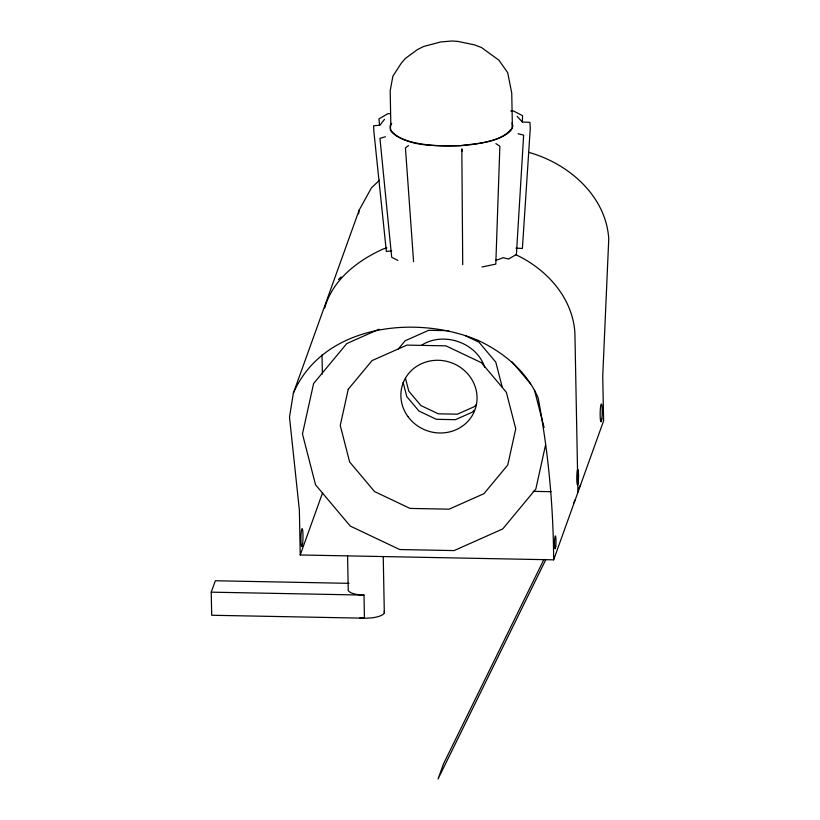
<?xml version="1.0" encoding="UTF-8"?>
<svg xmlns="http://www.w3.org/2000/svg" width="820" height="820" viewBox="0 0 820 820"><rect width="100%" height="100%" fill="white"/><g stroke="black" fill="none" stroke-linecap="round" stroke-linejoin="round"><path stroke-width="1.23" d="M515.995 248.122L522.391 248.46L530.274 128.32L529.956 122.375L522.279 121.965L522.617 115.692L512.982 110.751L510.788 111.018M379.465 180.226L371.429 187.893L359.201 210.053L293.365 393.18L289.501 417.134L299.372 510.163L300.233 554.976L553.643 559.834L603.602 420.875L602.741 376.062L608.758 238.876C605.97 195.59 568.188 163.241 528.49 152.284M324.74 308.002C332.53 279.784 357.561 260.524 383.299 248.952L386.948 247.906M358.596 213.835L359.201 210.053M545.597 444.778L535.829 489.038L502.68 528.982L454.095 550.579L399.688 549.533L350.242 526.061L315.536 484.804L302.467 433.944L313.599 383.545L346.737 343.601L379.127 329.199M347.577 555.847L348.223 589.057A17.948 5.699 -1.1 0 0 363.998 595.084L364.439 618.188L211.693 615.256L211.242 592.163L215.342 580.765L349.002 583.338M300.233 554.976L322.629 492.687M543.957 559.383L443.456 763.953L438.044 779L545.884 559.496M578.397 489.284L580.662 484.681M573.559 503.183L575.25 499.739M293.365 393.18C323.08 324.484 415.883 314.244 478.019 340.341C503.716 352.467 526.686 371.286 538.135 397.874C548.221 451.154 553.367 505.591 553.643 559.834M384.518 119.33L379.967 125.173L373.592 125.808L373.899 131.743L386.353 251.432L391.673 250.91M391.714 123.369L390.156 125.368L390.422 130.462C407.847 148.246 437.388 145.335 460.317 145.704C478.019 143.141 500.538 143.182 512.408 127.715L511.741 93.101L507.703 72.683L498.939 60.208L481.545 47.56L474.544 44.885L457.949 41.41L452.261 41L440.801 41.933L423.735 46.453L417.523 49.528L405.408 58.415L401.257 63.222L392.872 76.219L390.187 90.764L390.843 125.388A61.192 19.413 -1.1 0 0 448.468 146.001A61.192 19.413 -1.1 0 0 512.797 125.275M397.925 349.463L405.152 340.761L428.686 330.296L448.755 330.685M476.01 404.731L474.452 406.607L457.396 414.182L438.3 413.813L420.937 405.582L408.76 391.099L405.398 377.999M474.032 410.226L472.484 412.091L455.428 419.676L436.332 419.307L418.969 411.066L406.781 396.583L403.112 382.304M338.506 279.456L341.14 276.945M408.534 145.581L405.439 147.897L413.587 261.713M421.152 345.497C442.943 330.993 476.738 342.411 484.661 367.288M385.431 136.745L379.957 138.365L391.683 257.244L397.874 260.422M482.027 266.971L495.803 264.112L499.872 146.216L495.915 143.613M533.164 491.354L551.081 491.692M211.242 592.163L363.998 595.084M390.269 113.724L388.044 113.57L378.942 118.92L379.558 125.245M518.045 133.762L523.642 135.136L516.415 254.436L508.615 259.028L503.019 257.654A61.531 19.526 -1.1 0 1 495.505 260.452M465.299 335.677L478.982 342.176L495.792 362.153L502.127 386.794M515.524 254.559C546.561 268.97 572.76 297.691 574.902 333.033L577.957 492.215M517.133 116.337L522.279 121.965M512.09 361.876L530.653 383.934M534.517 390.258L544.091 427.476M512.141 122.621L512.408 127.715M461.947 151.413L461.824 148.902L462.726 264.727M383.237 556.595L384.313 612.827M322.004 354.916L322.373 374.012M384.242 611.341A17.948 5.699 -1.1 0 1 359.898 617.901M348.244 389.285L340.259 425.457L349.638 461.967L374.545 491.569L410.041 508.42L449.093 509.169L483.964 493.671L507.754 465.001L515.749 428.819L506.36 392.319L481.453 362.707L445.957 345.856L406.904 345.107L372.034 360.605L348.244 389.285M302.611 543.557A8.979 1.025 -88.9 0 0 302.324 528.818A8.979 1.025 -88.9 0 0 300.93 540.462A8.979 1.025 -88.9 0 0 302.611 543.557M555.734 546.561A6.406 0.728 -88.9 0 0 555.54 536.034A6.406 0.728 -88.9 0 0 554.535 544.347A6.406 0.728 -88.9 0 0 555.734 546.561M578.223 482.17A7.687 0.871 -88.9 0 0 577.977 469.542A7.687 0.871 -88.9 0 0 576.788 479.515A7.687 0.871 -88.9 0 0 578.223 482.17M601.839 418.887A8.979 1.025 -88.9 0 0 601.562 404.147A8.979 1.025 -88.9 0 0 600.168 415.791A8.979 1.025 -88.9 0 0 601.839 418.887M407.899 416.509A38.335 36.09 19.8 0 0 473.581 413.065A38.335 36.09 19.8 0 0 435.43 360.328A38.335 36.09 19.8 0 0 407.899 416.509"/></g></svg>
